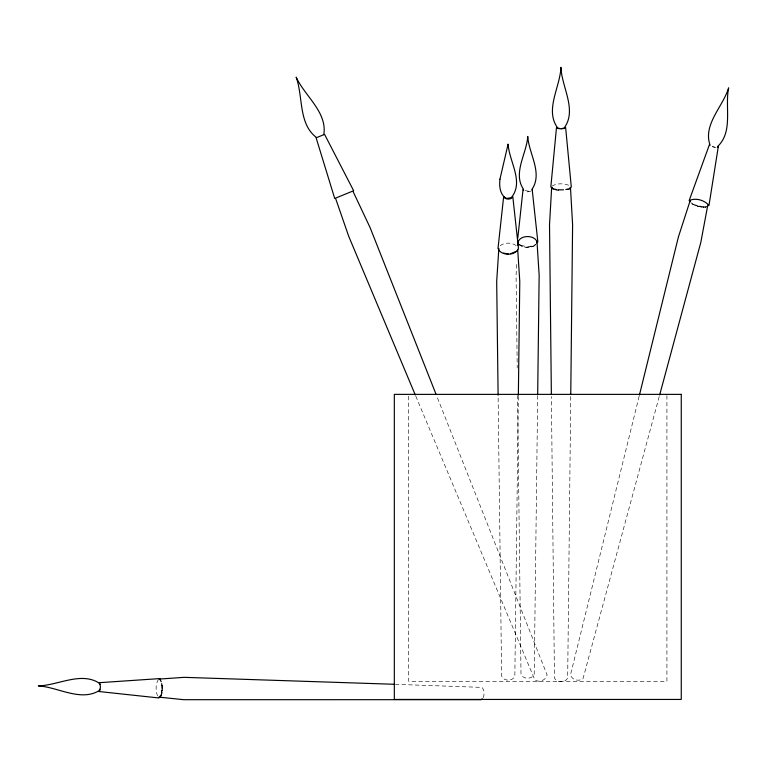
<?xml version="1.0" encoding="UTF-8"?>
<svg xmlns="http://www.w3.org/2000/svg" width="767" height="767" viewBox="0 0 767 767"><rect width="100%" height="100%" fill="white"/><g stroke="black" fill="none" stroke-linecap="round" stroke-linejoin="round"><path stroke-width="0.58" stroke-dasharray="3.83 2.88" d="M570.744 396.549L567.676 678.095C565.241 682.956 556.88 682.956 554.455 678.095L551.387 396.549M518.339 396.414L514.839 675.938C513.113 681.518 503.353 681.518 501.618 675.938L498.128 396.414M537.677 395.523L534.225 674.078C532.451 679.6 522.778 679.6 521.004 674.078L517.552 395.523M516.766 264.442L516.076 275.18L517.217 368.026M639.151 396.213L570.495 674.874C571.808 680.022 579.21 681.94 583.073 678.44L659.352 396.108M483.172 697.634C484.639 694.365 484.495 690.127 481.992 687.395L395.436 684.317M158.453 679.389C155.356 684.135 155.643 690.731 157.503 695.918M552 186.141C556.957 182.958 563.841 183.38 569.191 185.413M500.103 245.747C504.667 242.257 511.8 242.257 516.364 245.747M534.254 245.382L535.74 244.299M535.74 244.683C531.148 248.096 524.082 248.096 519.489 244.683M530.841 191.146L527.619 191.865L524.388 191.146M520.975 245.344L527.619 246.869L534.254 245.344M534.848 245.728C529.815 248.048 523.267 248.038 518.76 244.577M530.045 246.658L532.317 246.149M706.8 206.496C701.393 207.617 695.439 205.94 691.009 202.728M705.189 207.224L706.695 206.917M703.253 207.282L705.832 207.195M528.971 191.28L524.551 190.484M715.937 147.552L711.508 146.497M703.358 206.86L694.221 204.684M701.019 207.071L703.722 207.253M714.806 147.206L712.438 146.641M701.287 207.023L696.283 205.949L692.275 204.156M698.708 206.534L691.786 203.849M519.489 244.299L520.975 245.382M415.762 396.098L534.858 679.917C539.076 683.004 546.238 680.07 547.101 674.931L436.941 396.52M666.916 395.571L666.916 681.317L408.667 681.317L408.667 395.571"/><path stroke-width="1.15" d="M570.763 394.152L572.604 224.865L570.514 188.107M518.358 395.216L519.777 281.355L517.687 249.505M537.686 394.324L539.153 275.18L536.996 241.778C534.168 233.734 516.095 235.047 518.003 245.363M162.134 690.664L162.355 685.784M551.617 188.107L549.517 224.865L551.358 394.152M498.857 248.316L496.69 281.355L498.109 395.216M517.773 238.249L523.056 189.411L523.66 190.638M161.521 692.611L161.837 690.434M708.976 205.451L718.286 146.746L717.615 147.369M323.818 134.541C327.365 112.02 304.739 96.086 296.158 77.131C303.272 96.69 298.229 123.899 316.512 137.523M639.438 395.053L678.412 236.936L690.329 200.129C696.081 197.944 703.588 200.11 707.941 204.319L700.837 242.276L659.668 394.947M532.02 190.043L532.173 189.411L537.84 241.826M536.679 243.081L536.996 241.778M161.252 695.084L161.962 692.611M689.111 200.714L709.427 144.637L709.945 145.548M570.447 187.359L569.191 188.874M160.571 696.657L161.473 694.48M99.796 689.226L99.164 690.664C80.43 701.872 58.158 687.088 38.35 685.909C58.177 685.401 80.947 671.374 99.279 683.157L99.863 684.586M707.788 205.949L708.171 205.211M160.408 695.918L158.942 697.126L183.802 699.696L481.264 699.686L482.318 698.823M532.164 189.056C542.835 172.834 528.818 153.688 527.754 136.44C526.68 153.688 512.663 172.834 523.334 189.056M717.586 146.526C733.405 131.636 724.662 107.064 728.65 87.86C723.032 106.517 703.042 124.216 709.916 144.695M516.364 251.279L510.669 253.695M567.705 189.497L569.919 188.624L571.29 186.966L565.624 127.408L564.291 128.453L561.061 128.894L557.839 128.453L556.497 127.408L550.84 186.966L553.832 189.305M565.768 189.545L567.705 189.056M562.144 128.482L564.119 128.003C577.436 110.151 561.597 86.987 560.926 67.295C560.255 86.987 544.417 110.151 557.734 128.003L559.709 128.482M159.21 679.083L184.138 677.338L394.238 684.279M563.496 189.842L558.625 189.842M508.233 253.867L503.536 253.168M158.97 697.97L98.943 691.518L99.959 690.223L100.419 687.117L100.046 684.001L99.068 682.707L160.082 678.574M555.95 189.833L558.414 190.168M554.416 189.056L556.363 189.545M552.93 188.874L551.684 187.359M159.958 679.389L161.223 681.738M353.673 190.782L324.566 134.378L316.119 137.83L334.728 198.509M415.302 394.995L348.697 236.255L335.495 198.145L352.868 191.06L370.068 227.54L436.059 394.296M689.945 200.868L690.175 201.759M518.233 241.778L518.55 243.081M161.655 683.608L161.914 685.775M162.211 685.554L162.278 688.104M499.95 179.123C499.259 185.556 499.662 193.054 504.907 197.618L506.882 198.442L511.292 197.618C524.292 181.971 509.135 161.501 508.099 144.119L499.95 179.123M503.67 196.515L498.004 248.364C500.611 256.14 515.855 256.14 518.454 248.364L512.797 196.515C511.637 199.986 504.83 199.986 503.67 196.515M681.259 394.372L394.324 394.372L394.324 699.446L681.259 699.446L681.259 394.372"/></g></svg>
